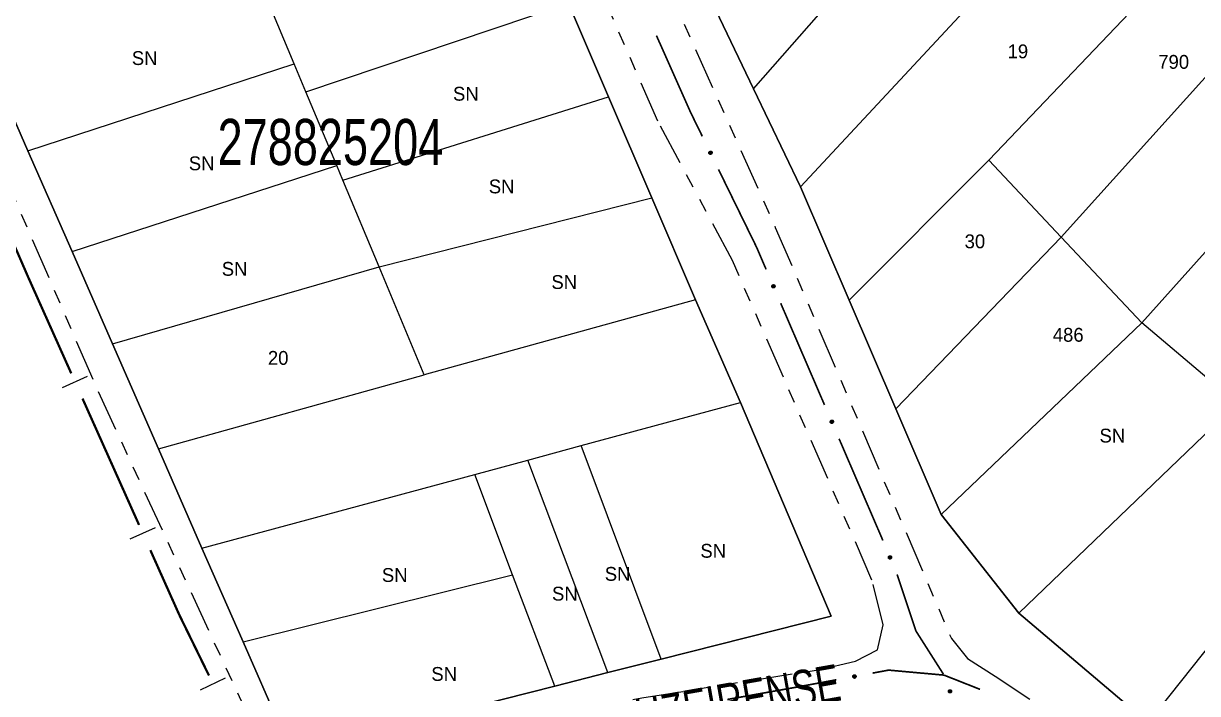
# Model space of a CAD drawing. Extents: x 204373 to 205952, y 4873300 to 4875179.
# Drawn here: x 205189.3 to 205316.6, y 4874105.6 to 4874178.3 of the extents above; entities that cross this region are included whole.
import ezdxf
from ezdxf.enums import TextEntityAlignment as Align

# ---------------------------------------------------------------- set-up
doc = ezdxf.new("R2010")
doc.units = 0
doc.header["$LTSCALE"] = 1.5
doc.header["$MEASUREMENT"] = 0
doc.linetypes.add('TRACO_25', pattern=[8, 3, -1, 1, -1, 1, -1])
for name, color, linetype in [('CD_MALHA_LOTES', 7, 'CONTINUOUS'), ('CD_TXT_QUADRA', 255, 'CONTINUOUS'), ('LM-LIM-SETORES-BAIRROS', 250, 'CONTINUOUS'), ('RU-QUADRA', 220, 'CONTINUOUS'), ('SV-EIXO-RUA-N-PAV', 6, 'CONTINUOUS'), ('SV-RUA-NAO-PAV', 7, 'CONTINUOUS'), ('SV-TXT-RUA-N-PAV', 7, 'CONTINUOUS'), ('Th_NmrPort', 1, 'CONTINUOUS')]:
    doc.layers.add(name, color=color, linetype=linetype)
doc.styles.add('ARIAL', font='ARIAL.SHX')

msp = doc.modelspace()

# ---------------------------------------------------------------- linework, layer by layer
at = {"layer": 'CD_MALHA_LOTES', "linetype": 'Continuous', "flags": 128}
for points in [[(205268.444147, 4874171.196688), (205293.873366, 4874200.194937)], [(205273.52727, 4874160.580765), (205302.982163, 4874192.226055)], [(205293.971198, 4874163.464358), (205313.014924, 4874183.448838)], [(205218.627362, 4874173.918789), (205215.083808, 4874182.395325)], [(205268.444147, 4874171.196688), (205263.515766, 4874181.489439)], [(205219.902479, 4874170.86858), (205248.372627, 4874180.43746)], [(205248.372627, 4874180.43746), (205252.71642, 4874170.319409)], [(205189.754845, 4874164.483993), (205183.856036, 4874177.943053)], [(205301.809273, 4874155.118907), (205321.02963, 4874176.437127)], [(205189.754845, 4874164.483993), (205218.627362, 4874173.918789)], [(205219.902479, 4874170.86858), (205218.627362, 4874173.918789)], [(205273.52727, 4874160.580765), (205268.444147, 4874171.196688)], [(205223.24035, 4874162.884058), (205219.902479, 4874170.86858)], [(205223.910106, 4874161.279989), (205252.71642, 4874170.319409)], [(205252.71642, 4874170.319409), (205257.415322, 4874159.3742)], [(205310.533368, 4874145.830083), (205330.533667, 4874168.122468)], [(205194.54873, 4874153.545991), (205189.754845, 4874164.483993)], [(205278.813418, 4874148.280552), (205293.971198, 4874163.464358)], [(205301.809273, 4874155.118907), (205293.971198, 4874163.464358)], [(205194.54873, 4874153.545991), (205223.24035, 4874162.884058)], [(205223.910106, 4874161.279989), (205223.24035, 4874162.884058)], [(205227.836451, 4874151.885869), (205223.910106, 4874161.279989)], [(205278.813418, 4874148.280552), (205273.52727, 4874160.580765)], [(205227.836451, 4874151.885869), (205257.415322, 4874159.3742)], [(205257.415322, 4874159.3742), (205262.160344, 4874148.321562)], [(205283.873575, 4874136.506191), (205301.809273, 4874155.118907)], [(205310.533368, 4874145.830083), (205301.809273, 4874155.118907)], [(205198.925852, 4874143.558901), (205194.54873, 4874153.545991)], [(205198.925852, 4874143.558901), (205227.836451, 4874151.885869)], [(205232.732912, 4874140.176897), (205227.836451, 4874151.885869)], [(205262.160344, 4874148.321562), (205232.732912, 4874140.176897)], [(205262.160344, 4874148.321562), (205267.040098, 4874137.197233)], [(205283.873575, 4874136.506191), (205278.813418, 4874148.280552)], [(205288.79552, 4874125.053432), (205310.533368, 4874145.830083)], [(205320.880262, 4874137.083412), (205310.533368, 4874145.830083)], [(205203.902351, 4874132.178061), (205198.925852, 4874143.558901)], [(205203.902351, 4874132.178061), (205232.732912, 4874140.176897)], [(205249.729032, 4874132.51687), (205267.040098, 4874137.197233)], [(205267.040098, 4874137.197233), (205276.874363, 4874114.048017)], [(205297.224481, 4874114.369354), (205320.880262, 4874137.083412)], [(205288.79552, 4874125.053432), (205283.873575, 4874136.506191)], [(205208.628261, 4874121.404523), (205203.902351, 4874132.178061)], [(205243.964347, 4874130.958281), (205249.729032, 4874132.51687)], [(205258.431418, 4874109.37395), (205249.729032, 4874132.51687)], [(205238.199661, 4874129.399693), (205243.964347, 4874130.958281)], [(205252.652431, 4874107.909358), (205243.964347, 4874130.958281)], [(205208.628261, 4874121.404523), (205238.199661, 4874129.399693)], [(205242.312841, 4874118.514277), (205238.199661, 4874129.399693)], [(205311.246531, 4874102.484626), (205331.568802, 4874128.047932)], [(205297.224481, 4874114.369354), (205288.79552, 4874125.053432)], [(205213.08756, 4874111.238772), (205208.628261, 4874121.404523)], [(205213.08756, 4874111.238772), (205242.312841, 4874118.514277)], [(205246.873445, 4874106.444767), (205242.312841, 4874118.514277)], [(205276.874363, 4874114.048017), (205258.431418, 4874109.37395)], [(205311.246531, 4874102.484626), (205297.224481, 4874114.369354)], [(205246.873445, 4874106.444767), (205221.340099, 4874099.973752), (205218.585504, 4874100.623938), (205217.107699, 4874102.074161), (205213.08756, 4874111.238772)], [(205258.431418, 4874109.37395), (205252.652431, 4874107.909358)], [(205252.652431, 4874107.909358), (205246.873445, 4874106.444767)]]:
    msp.add_lwpolyline(points, dxfattribs=at)
at = {"layer": 'LM-LIM-SETORES-BAIRROS', "const_width": 0.25}
for points in [[(205188.35784, 4874154.061901), (205189.552629, 4874151.310087)], [(205189.552629, 4874151.310087), (205189.776663, 4874150.794097)], [(205189.776663, 4874150.794097), (205194.449258, 4874140.354622)], [(205195.67486, 4874137.616393), (205201.802868, 4874123.925245)], [(205203.02847, 4874121.187016), (205205.888207, 4874114.797814)], [(205205.888207, 4874114.797814), (205206.184886, 4874114.134977)], [(205206.184886, 4874114.134977), (205209.382748, 4874107.601846)]]:
    msp.add_lwpolyline(points, dxfattribs=at)
at = {"layer": 'LM-LIM-SETORES-BAIRROS'}
for points in [[(205193.488678, 4874138.829078), (205196.226907, 4874140.05468)], [(205200.842288, 4874122.399701), (205203.580517, 4874123.625303)], [(205208.475129, 4874106.04421), (205211.169649, 4874107.363134)]]:
    msp.add_lwpolyline(points, dxfattribs=at)
at = {"layer": 'RU-QUADRA', "linetype": 'Continuous', "flags": 128}
for points in [[(205230.901864, 4874249.602428), (205242.985521, 4874224.366136), (205246.711004, 4874216.585593), (205251.496605, 4874206.591035), (205258.338128, 4874192.302754), (205263.515766, 4874181.489439), (205268.444147, 4874171.196688), (205273.52727, 4874160.580765), (205278.813418, 4874148.280552), (205283.873575, 4874136.506191), (205288.79552, 4874125.053432), (205297.224481, 4874114.369354), (205311.246531, 4874102.484626)], [(205221.340099, 4874099.973752), (205246.873445, 4874106.444767), (205252.652431, 4874107.909358), (205258.431418, 4874109.37395), (205276.874363, 4874114.048017), (205267.040098, 4874137.197233), (205262.160344, 4874148.321562), (205257.415322, 4874159.3742), (205252.71642, 4874170.319409), (205248.372627, 4874180.43746), (205243.908092, 4874190.836756), (205239.606176, 4874200.857261), (205234.674519, 4874212.344629), (205231.55851, 4874219.602788), (205229.850079, 4874223.819339), (205200.823622, 4874216.507122), (205170.22402, 4874209.046638)], [(205183.856036, 4874177.943053), (205189.754845, 4874164.483993), (205194.54873, 4874153.545991), (205198.925852, 4874143.558901), (205203.902351, 4874132.178061), (205208.628261, 4874121.404523), (205213.08756, 4874111.238772), (205217.107699, 4874102.074161)]]:
    msp.add_lwpolyline(points, dxfattribs=at)
at = {"layer": 'SV-EIXO-RUA-N-PAV', "const_width": 0.18}
for points in [[(205257.905805, 4874176.967688), (205258.316391, 4874176.055866)], [(205258.316391, 4874176.055866), (205258.559252, 4874175.516527)], [(205258.559252, 4874175.516527), (205261.56813, 4874168.746551)], [(205261.56813, 4874168.746551), (205261.620151, 4874168.629504)], [(205261.620151, 4874168.629504), (205262.882818, 4874166.050055)], [(205264.641461, 4874162.457399), (205268.598407, 4874154.373923)], [(205268.598407, 4874154.373923), (205268.762249, 4874154.039218)], [(205268.762249, 4874154.039218), (205269.801944, 4874151.626341)], [(205271.384827, 4874147.952858), (205276.133476, 4874136.932407)], [(205277.716359, 4874133.258924), (205282.069288, 4874123.156844)], [(205282.069288, 4874123.156844), (205282.28122, 4874122.665002)], [(205282.28122, 4874122.665002), (205282.460977, 4874122.236758)], [(205284.009132, 4874118.548505), (205284.01573, 4874118.532788)], [(205284.01573, 4874118.532788), (205285.907706, 4874112.856859)], [(205285.907706, 4874112.856859), (205286.056329, 4874112.410989)], [(205286.056329, 4874112.410989), (205289.026156, 4874107.746103)], [(205281.348766, 4874107.858629), (205282.332149, 4874108.040176)], [(205282.332149, 4874108.040176), (205283.088857, 4874108.179876)], [(205283.088857, 4874108.179876), (205288.29832, 4874107.711187)], [(205288.29832, 4874107.711187), (205289.093956, 4874107.639605)], [(205289.093956, 4874107.639605), (205293.001235, 4874106.095961)], [(205265.605889, 4874105.002265), (205272.498138, 4874106.225742)], [(205272.498138, 4874106.225742), (205272.649558, 4874106.252621)], [(205272.649558, 4874106.252621), (205277.415238, 4874107.132439)]]:
    msp.add_lwpolyline(points, dxfattribs=at)
at = {"layer": 'SV-EIXO-RUA-N-PAV'}
for points in [[(205263.797839, 4874164.431174), (205263.844326, 4874164.415974), (205263.881171, 4874164.393405), (205263.906483, 4874164.365736), (205263.922476, 4874164.335454), (205263.935348, 4874164.302631), (205263.941024, 4874164.266675), (205263.938485, 4874164.225372), (205263.923565, 4874164.178633), (205263.897964, 4874164.142408), (205263.872166, 4874164.116141), (205263.841549, 4874164.097646), (205263.809454, 4874164.085676), (205263.77191, 4874164.081015), (205263.730079, 4874164.083997), (205263.683443, 4874164.100137), (205263.647473, 4874164.122511), (205263.623693, 4874164.149916), (205263.605295, 4874164.180814), (205263.592555, 4874164.214481), (205263.587186, 4874164.249808), (205263.590265, 4874164.29192), (205263.606805, 4874164.337738), (205263.628711, 4874164.373869), (205263.655775, 4874164.398028), (205263.686602, 4874164.415456), (205263.719366, 4874164.428767), (205263.755272, 4874164.435978), (205263.797839, 4874164.431174)], [(205270.637623, 4874149.965112), (205270.68332, 4874149.947683), (205270.719031, 4874149.923359), (205270.742976, 4874149.894499), (205270.757486, 4874149.863478), (205270.768756, 4874149.830071), (205270.772687, 4874149.793883), (205270.768154, 4874149.752751), (205270.750991, 4874149.706788), (205270.723669, 4874149.671844), (205270.696631, 4874149.646854), (205270.665156, 4874149.629862), (205270.632519, 4874149.619457), (205270.594794, 4874149.616617), (205270.553156, 4874149.621618), (205270.507355, 4874149.639994), (205270.472509, 4874149.664081), (205270.450081, 4874149.692604), (205270.433199, 4874149.724355), (205270.422102, 4874149.758599), (205270.418447, 4874149.794144), (205270.423558, 4874149.836058), (205270.442294, 4874149.881023), (205270.465921, 4874149.916052), (205270.494122, 4874149.938874), (205270.525755, 4874149.954792), (205270.559125, 4874149.966503), (205270.595338, 4874149.971969), (205270.637623, 4874149.965112)], [(205276.969155, 4874135.271178), (205277.014853, 4874135.253749), (205277.050563, 4874135.229425), (205277.074508, 4874135.200565), (205277.089018, 4874135.169544), (205277.100288, 4874135.136137), (205277.104219, 4874135.099949), (205277.099686, 4874135.058817), (205277.082524, 4874135.012854), (205277.055202, 4874134.97791), (205277.028163, 4874134.95292), (205276.996688, 4874134.935928), (205276.964052, 4874134.925523), (205276.926326, 4874134.922683), (205276.884688, 4874134.927684), (205276.838888, 4874134.94606), (205276.804042, 4874134.970147), (205276.781614, 4874134.99867), (205276.764731, 4874135.030421), (205276.753634, 4874135.064665), (205276.74998, 4874135.10021), (205276.755091, 4874135.142124), (205276.773827, 4874135.187089), (205276.797454, 4874135.222118), (205276.825654, 4874135.24494), (205276.857288, 4874135.260858), (205276.890657, 4874135.272569), (205276.92687, 4874135.278035), (205276.969155, 4874135.271178)], [(205283.280946, 4874120.567719), (205283.326477, 4874120.54986), (205283.361956, 4874120.5252), (205283.385628, 4874120.496115), (205283.399845, 4874120.464959), (205283.410799, 4874120.431447), (205283.414389, 4874120.395223), (205283.409467, 4874120.354136), (205283.391872, 4874120.308337), (205283.364222, 4874120.273652), (205283.336949, 4874120.248918), (205283.305315, 4874120.232224), (205283.272581, 4874120.222128), (205283.234831, 4874120.219643), (205283.193242, 4874120.225037), (205283.147617, 4874120.243844), (205283.113, 4874120.268259), (205283.090842, 4874120.296992), (205283.074259, 4874120.328901), (205283.063486, 4874120.363248), (205283.060167, 4874120.398827), (205283.065673, 4874120.44069), (205283.084833, 4874120.485476), (205283.108789, 4874120.520281), (205283.137204, 4874120.542836), (205283.168986, 4874120.558454), (205283.202465, 4874120.56985), (205283.238727, 4874120.574975), (205283.280946, 4874120.567719)], [(205279.220724, 4874107.5777), (205279.247881, 4874107.618376), (205279.279538, 4874107.647782), (205279.313002, 4874107.664709), (205279.346472, 4874107.671956), (205279.381549, 4874107.675513), (205279.417705, 4874107.671297), (205279.456798, 4874107.657729), (205279.497793, 4874107.630773), (205279.525786, 4874107.596363), (205279.544135, 4874107.564444), (205279.553701, 4874107.529978), (205279.556586, 4874107.495845), (205279.550965, 4874107.458432), (205279.536828, 4874107.41895), (205279.508726, 4874107.378384), (205279.477492, 4874107.349768), (205279.444695, 4874107.334246), (205279.409984, 4874107.324848), (205279.37413, 4874107.321645), (205279.338662, 4874107.325988), (205279.298935, 4874107.340294), (205279.259263, 4874107.368561), (205279.230367, 4874107.399387), (205279.214388, 4874107.431958), (205279.205905, 4874107.466339), (205279.20191, 4874107.501478), (205279.204635, 4874107.537999), (205279.220724, 4874107.5777)], [(205289.791234, 4874106.052448), (205289.835875, 4874106.032468), (205289.870156, 4874106.006168), (205289.892435, 4874105.976002), (205289.905171, 4874105.944213), (205289.914538, 4874105.910223), (205289.916422, 4874105.87387), (205289.909575, 4874105.83306), (205289.889846, 4874105.788138), (205289.860596, 4874105.754791), (205289.832191, 4874105.731367), (205289.799807, 4874105.716178), (205289.766635, 4874105.707631), (205289.72881, 4874105.706924), (205289.68752, 4874105.714266), (205289.64283, 4874105.735197), (205289.609398, 4874105.761212), (205289.588615, 4874105.790955), (205289.573551, 4874105.823608), (205289.564404, 4874105.858424), (205289.562761, 4874105.894119), (205289.570229, 4874105.935677), (205289.591472, 4874105.979513), (205289.617038, 4874106.013153), (205289.646481, 4874106.034348), (205289.678962, 4874106.048455), (205289.71294, 4874106.058265), (205289.749403, 4874106.061679), (205289.791234, 4874106.052448)]]:
    msp.add_lwpolyline(points, close=True, dxfattribs=at)
for points in [[(205263.587186, 4874164.249808), (205263.683443, 4874164.100137)], [(205263.590265, 4874164.29192), (205263.730079, 4874164.083997)], [(205263.59235, 4874164.228526), (205263.662198, 4874164.116871)], [(205263.592555, 4874164.214481), (205263.647473, 4874164.122511)], [(205263.593284, 4874164.266964), (205263.702933, 4874164.098831)], [(205263.601597, 4874164.312053), (205263.749196, 4874164.085015)], [(205263.606805, 4874164.337738), (205263.77191, 4874164.081015)], [(205263.617812, 4874164.353414), (205263.78766, 4874164.087132)], [(205263.628711, 4874164.373869), (205263.809454, 4874164.085676)], [(205263.643078, 4874164.382493), (205263.823724, 4874164.094151)], [(205263.655775, 4874164.398028), (205263.841549, 4874164.097646)], [(205263.671943, 4874164.404219), (205263.853738, 4874164.107324)], [(205263.686602, 4874164.415456), (205263.872166, 4874164.116141)], [(205263.705633, 4874164.419192), (205263.88448, 4874164.134526)], [(205263.719366, 4874164.428767), (205263.897964, 4874164.142408)], [(205263.739272, 4874164.428062), (205263.909145, 4874164.164831)], [(205263.755272, 4874164.435978), (205263.923565, 4874164.178633)], [(205263.77531, 4874164.43203), (205263.927786, 4874164.204341)], [(205263.797839, 4874164.431174), (205263.938485, 4874164.225372)], [(205263.822824, 4874164.421866), (205263.936125, 4874164.25248)], [(205263.844326, 4874164.415974), (205263.941024, 4874164.266675)], [(205263.865385, 4874164.403199), (205263.933408, 4874164.29217)], [(205263.881171, 4874164.393405), (205263.935348, 4874164.302631)], [(205270.418447, 4874149.794144), (205270.507355, 4874149.639994)], [(205270.422102, 4874149.758599), (205270.472509, 4874149.664081)], [(205270.422576, 4874149.772637), (205270.486944, 4874149.657736)], [(205270.423558, 4874149.836058), (205270.553156, 4874149.621618)], [(205270.425367, 4874149.810985), (205270.526759, 4874149.637747)], [(205270.435851, 4874149.855619), (205270.5723, 4874149.621711)], [(205270.442294, 4874149.881023), (205270.594794, 4874149.616617)], [(205270.454047, 4874149.896148), (205270.610821, 4874149.621965)], [(205270.465921, 4874149.916052), (205270.632519, 4874149.619457)], [(205270.480689, 4874149.923972), (205270.647183, 4874149.627233)], [(205270.494122, 4874149.938874), (205270.665156, 4874149.629862)], [(205270.51057, 4874149.944276), (205270.677798, 4874149.638939)], [(205270.525755, 4874149.954792), (205270.696631, 4874149.646854)], [(205270.544945, 4874149.957602), (205270.709819, 4874149.664623)], [(205270.559125, 4874149.966503), (205270.723669, 4874149.671844)], [(205270.578973, 4874149.964836), (205270.735921, 4874149.6937)], [(205270.595338, 4874149.971969), (205270.750991, 4874149.706788)], [(205270.615161, 4874149.967057), (205270.75645, 4874149.732262)], [(205270.637623, 4874149.965112), (205270.768154, 4874149.752751)], [(205270.662129, 4874149.954607), (205270.767107, 4874149.779942)], [(205270.68332, 4874149.947683), (205270.772687, 4874149.793883)], [(205270.703737, 4874149.933905), (205270.766312, 4874149.819717)], [(205270.719031, 4874149.923359), (205270.768756, 4874149.830071)], [(205276.74998, 4874135.10021), (205276.838888, 4874134.94606)], [(205276.753634, 4874135.064665), (205276.804042, 4874134.970147)], [(205276.754108, 4874135.078703), (205276.818477, 4874134.963802)], [(205276.755091, 4874135.142124), (205276.884688, 4874134.927684)], [(205276.7569, 4874135.117051), (205276.858292, 4874134.943813)], [(205276.767383, 4874135.161685), (205276.903833, 4874134.927777)], [(205276.773827, 4874135.187089), (205276.926326, 4874134.922683)], [(205276.785579, 4874135.202214), (205276.942354, 4874134.928031)], [(205276.797454, 4874135.222118), (205276.964052, 4874134.925523)], [(205276.812221, 4874135.230038), (205276.978715, 4874134.933299)], [(205276.825654, 4874135.24494), (205276.996688, 4874134.935928)], [(205276.842103, 4874135.250342), (205277.00933, 4874134.945005)], [(205276.857288, 4874135.260858), (205277.028163, 4874134.95292)], [(205276.876477, 4874135.263668), (205277.041352, 4874134.970689)], [(205276.890657, 4874135.272569), (205277.055202, 4874134.97791)], [(205276.910506, 4874135.270902), (205277.067454, 4874134.999766)], [(205276.92687, 4874135.278035), (205277.082524, 4874135.012854)], [(205276.946694, 4874135.273123), (205277.087983, 4874135.038328)], [(205276.969155, 4874135.271178), (205277.099686, 4874135.058817)], [(205276.993661, 4874135.260673), (205277.098639, 4874135.086008)], [(205277.014853, 4874135.253749), (205277.104219, 4874135.099949)], [(205277.035269, 4874135.239971), (205277.097845, 4874135.125783)], [(205277.050563, 4874135.229425), (205277.100288, 4874135.136137)], [(205283.060167, 4874120.398827), (205283.147617, 4874120.243844)], [(205283.063486, 4874120.363248), (205283.113, 4874120.268259)], [(205283.064092, 4874120.377282), (205283.127374, 4874120.261778)], [(205283.065673, 4874120.44069), (205283.193242, 4874120.225037)], [(205283.067245, 4874120.415602), (205283.166999, 4874120.241414)], [(205283.07815, 4874120.460135), (205283.212386, 4874120.224949)], [(205283.084833, 4874120.485476), (205283.234831, 4874120.219643)], [(205283.096727, 4874120.50049), (205283.250908, 4874120.22484)], [(205283.108789, 4874120.520281), (205283.272581, 4874120.222128)], [(205283.12363, 4874120.528061), (205283.287318, 4874120.229764)], [(205283.137204, 4874120.542836), (205283.305315, 4874120.232224)], [(205283.153702, 4874120.548083), (205283.318042, 4874120.241181)], [(205283.168986, 4874120.558454), (205283.336949, 4874120.248918)], [(205283.188201, 4874120.561084), (205283.350304, 4874120.266562)], [(205283.202465, 4874120.56985), (205283.364222, 4874120.273652)], [(205283.222296, 4874120.567996), (205283.376679, 4874120.295391)], [(205283.238727, 4874120.574975), (205283.391872, 4874120.308337)], [(205283.258504, 4874120.569876), (205283.397571, 4874120.333758)], [(205283.280946, 4874120.567719), (205283.409467, 4874120.354136)], [(205283.305351, 4874120.556983), (205283.408677, 4874120.381336)], [(205283.326477, 4874120.54986), (205283.414389, 4874120.395223)], [(205283.346763, 4874120.535889), (205283.408258, 4874120.421116)], [(205283.361956, 4874120.5252), (205283.410799, 4874120.431447)], [(205279.20191, 4874107.501478), (205279.525786, 4874107.596363)], [(205279.204635, 4874107.537999), (205279.497793, 4874107.630773)], [(205279.205905, 4874107.466339), (205279.544135, 4874107.564444)], [(205279.207433, 4874107.485673), (205279.529745, 4874107.581254)], [(205279.207949, 4874107.520458), (205279.507202, 4874107.613169)], [(205279.21278, 4874107.449196), (205279.547664, 4874107.544322)], [(205279.213833, 4874107.556234), (205279.474172, 4874107.641761)], [(205279.214388, 4874107.431958), (205279.553701, 4874107.529978)], [(205279.220724, 4874107.5777), (205279.456798, 4874107.657729)], [(205279.22593, 4874107.415546), (205279.552267, 4874107.51187)], [(205279.230367, 4874107.399387), (205279.556586, 4874107.495845)], [(205279.236417, 4874107.599256), (205279.430056, 4874107.662756)], [(205279.247131, 4874107.383383), (205279.549315, 4874107.475248)], [(205279.247881, 4874107.618376), (205279.417705, 4874107.671297)], [(205279.259263, 4874107.368561), (205279.550965, 4874107.458432)], [(205279.265855, 4874107.635217), (205279.391101, 4874107.670828)], [(205279.279538, 4874107.647782), (205279.381549, 4874107.675513)], [(205279.282597, 4874107.356629), (205279.540996, 4874107.437635)], [(205279.298935, 4874107.340294), (205279.536828, 4874107.41895)], [(205279.323782, 4874107.336481), (205279.515232, 4874107.396802)], [(205279.338662, 4874107.325988), (205279.508726, 4874107.378384)], [(205279.360548, 4874107.32523), (205279.486888, 4874107.36243)], [(205279.37413, 4874107.321645), (205279.477492, 4874107.349768)], [(205289.646481, 4874106.034348), (205289.799807, 4874105.716178)], [(205289.663208, 4874106.038814), (205289.812941, 4874105.724527)], [(205289.678962, 4874106.048455), (205289.832191, 4874105.731367)], [(205289.69828, 4874106.050179), (205289.846361, 4874105.748364)], [(205289.71294, 4874106.058265), (205289.860596, 4874105.754791)], [(205289.732662, 4874106.055481), (205289.874062, 4874105.775921)], [(205289.749403, 4874106.061679), (205289.889846, 4874105.788138)], [(205289.768918, 4874106.055657), (205289.896734, 4874105.813264)], [(205289.791234, 4874106.052448), (205289.909575, 4874105.83306)], [(205289.815108, 4874106.040577), (205289.910064, 4874105.860267)], [(205289.835875, 4874106.032468), (205289.916422, 4874105.87387)], [(205289.562761, 4874105.894119), (205289.64283, 4874105.735197)], [(205289.564404, 4874105.858424), (205289.609398, 4874105.761212)], [(205289.565669, 4874105.872413), (205289.623452, 4874105.754063)], [(205289.570229, 4874105.935677), (205289.68752, 4874105.714266)], [(205289.57062, 4874105.910542), (205289.662076, 4874105.731859)], [(205289.583605, 4874105.954514), (205289.706639, 4874105.713279)], [(205289.591472, 4874105.979513), (205289.72881, 4874105.706924)], [(205289.604059, 4874105.993951), (205289.745114, 4874105.71136)], [(205289.617038, 4874106.013153), (205289.766635, 4874105.707631)], [(205289.632228, 4874106.020227), (205289.781714, 4874105.714567)], [(205289.855482, 4874106.01756), (205289.911515, 4874105.900023)], [(205289.870156, 4874106.006168), (205289.914538, 4874105.910223)]]:
    msp.add_lwpolyline(points, dxfattribs=at)
at = {"layer": 'SV-RUA-NAO-PAV', "linetype": 'TRACO_25'}
msp.add_polyline3d([(205502.059641, 4874029.679288, 5.349192), (205411.84252, 4874104.891404, 5.299719), (205355.738743, 4874151.173884, 6.041805), (205270.780938, 4874223.385447, 7.897021), (205229.579575, 4874257.865995, 8.367009), (205227.501267, 4874257.841078, 8.367009), (205225.898857, 4874257.366092, 8.367009), (205226.074553, 4874256.015934, 8.367009), (205227.728402, 4874252.090428, 8.268064), (205270.801688, 4874156.177961, 6.586002), (205289.895894, 4874111.597205, 6.066542), (205291.624314, 4874109.446894, 5.868652), (205294.629702, 4874107.521555, 5.868652), (205318.547726, 4874091.743806, 5.176038), (205363.481292, 4874053.212653, 4.755523), (205391.98361, 4874031.008998, 4.557633), (205419.284204, 4874008.180324, 4.285534), (205443.804668, 4873987.602016, 4.137117)], dxfattribs=at)
msp.add_polyline3d([(205258.052795, 4874167.704773, 6.8581), (205232.168247, 4874226.91244, 8.268064), (205229.713961, 4874228.112676, 8.045438), (205225.832746, 4874228.187845, 8.317536), (205221.526059, 4874227.587957, 8.317536), (205171.951049, 4874214.338536, 8.391746), (205167.118964, 4874212.31351, 8.391746), (205166.343467, 4874209.913275, 8.391746), (205197.36501, 4874138.379023, 7.204407), (205214.804449, 4874100.699103, 6.214959), (205217.258973, 4874098.723782, 6.214959), (205219.938294, 4874098.573654, 6.412848), (205256.319304, 4874105.172881, 6.635474), (205275.473924, 4874108.222427, 6.363376), (205279.505071, 4874109.147363, 6.33864), (205281.88348, 4874110.397403, 6.214959), (205282.483605, 4874113.097679, 6.116014), (205281.28019, 4874117.948269, 6.116014), (205266.145361, 4874152.602756, 6.53653)], close=True, dxfattribs=at)

# ---------------------------------------------------------------- texts
at = {"layer": 'CD_TXT_QUADRA', "style": 'ARIAL', "width": 0.7}
msp.add_text('278825204', height=5, dxfattribs=at).set_placement((205210.319188, 4874162.934661))
at = {"layer": 'SV-TXT-RUA-N-PAV', "style": 'ARIAL', "width": 0.7}
msp.add_text('CRUZEIRENSE', height=4, rotation=10, dxfattribs=at).set_placement((205250.501479, 4874100.061194))
at = {"layer": 'Th_NmrPort', "color": 1}
for s, p in [('SN', (205201.016221, 4874174.528858)), ('19', (205295.988701, 4874175.257017)), ('790', (205312.323905, 4874174.118675)), ('SN', (205235.849258, 4874170.662008)), ('SN', (205207.195948, 4874163.118835)), ('SN', (205239.72681, 4874160.616461)), ('30', (205291.327084, 4874154.66238)), ('SN', (205210.770768, 4874151.679411)), ('SN', (205246.518968, 4874150.249483)), ('486', (205300.889154, 4874144.531138)), ('20', (205215.775516, 4874142.027397)), ('SN', (205305.954775, 4874133.603058)), ('SN', (205262.672736, 4874121.115726)), ('SN', (205228.134597, 4874118.491871)), ('SN', (205252.305758, 4874118.613352)), ('SN', (205246.586046, 4874116.46846)), ('SN', (205233.496827, 4874107.767411))]:
    msp.add_text(s, height=1.5, dxfattribs=at).set_placement(p, align=Align.MIDDLE_LEFT)

doc.saveas('drawing.dxf')
